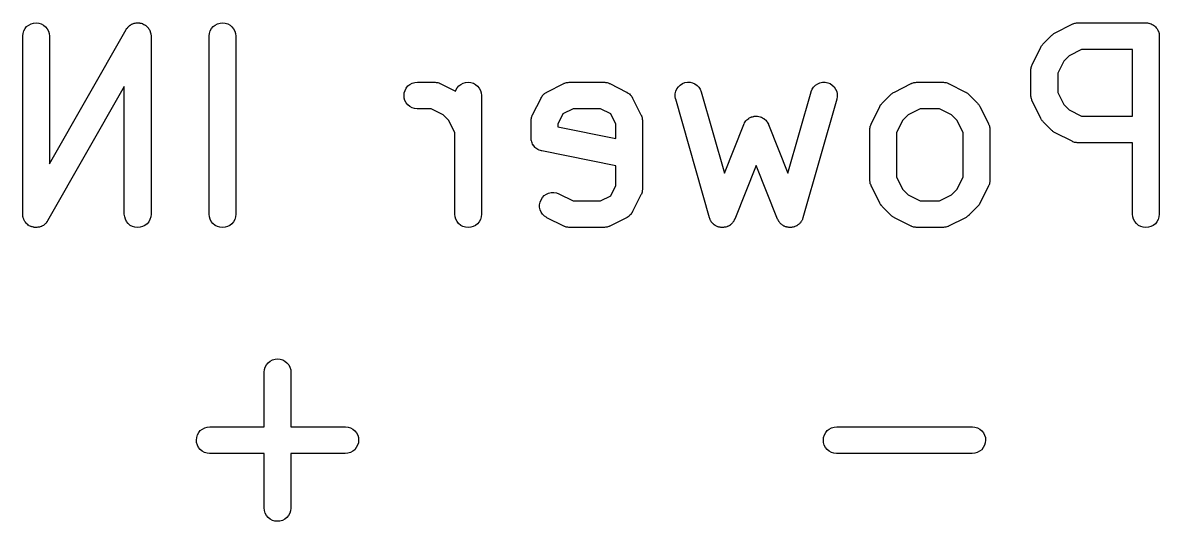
# Model space of a CAD drawing. Extents: x 128.5 to 185.2, y -118.7 to -64.4.
# Drawn here: x 158.6 to 164.99, y -112.86 to -110.06 of the extents above; entities that cross this region are included whole.
import ezdxf

# ---------------------------------------------------------------- set-up
doc = ezdxf.new("R2010")
doc.units = 0
doc.layers.add('BLACK', color=7, linetype='CONTINUOUS')

msp = doc.modelspace()

# ---------------------------------------------------------------- linework, layer by layer
at = {"layer": 'BLACK', "linetype": 'CONTINUOUS'}
for p, q in [((158.638, -110.071), (158.651, -110.064)), ((158.651, -110.064), (158.665, -110.06)), ((158.665, -110.06), (158.679, -110.058)), ((158.679, -110.058), (158.694, -110.06)), ((158.694, -110.06), (158.708, -110.064)), ((158.708, -110.064), (158.721, -110.071)), ((159.218, -110.066), (159.22, -110.065)), ((159.22, -110.065), (159.222, -110.064)), ((159.222, -110.064), (159.227, -110.062)), ((159.227, -110.062), (159.231, -110.061)), ((159.231, -110.061), (159.234, -110.06)), ((159.234, -110.06), (159.236, -110.06)), ((159.236, -110.06), (159.241, -110.059)), ((159.241, -110.059), (159.246, -110.059)), ((159.246, -110.059), (159.248, -110.059)), ((159.248, -110.059), (159.251, -110.058)), ((159.251, -110.058), (159.256, -110.059)), ((159.256, -110.059), (159.26, -110.059)), ((159.26, -110.059), (159.263, -110.06)), ((159.263, -110.06), (159.265, -110.06)), ((159.265, -110.06), (159.27, -110.061)), ((159.27, -110.061), (159.275, -110.062)), ((159.275, -110.062), (159.277, -110.063)), ((159.277, -110.063), (159.279, -110.064)), ((159.279, -110.064), (159.284, -110.067)), ((159.686, -110.071), (159.698, -110.064)), ((159.698, -110.064), (159.713, -110.06)), ((159.713, -110.06), (159.727, -110.058)), ((159.727, -110.058), (159.742, -110.06)), ((159.742, -110.06), (159.756, -110.064)), ((159.756, -110.064), (159.769, -110.071)), ((164.503, -110.066), (164.506, -110.065)), ((164.506, -110.065), (164.508, -110.064)), ((164.508, -110.064), (164.512, -110.063)), ((164.512, -110.063), (164.517, -110.061)), ((164.517, -110.061), (164.519, -110.06)), ((164.519, -110.06), (164.522, -110.06)), ((164.522, -110.06), (164.527, -110.059)), ((164.527, -110.059), (164.532, -110.059)), ((164.532, -110.059), (164.534, -110.059)), ((164.534, -110.059), (164.536, -110.058)), ((164.536, -110.058), (164.917, -110.058)), ((164.917, -110.058), (164.918, -110.058)), ((164.918, -110.058), (164.918, -110.058)), ((164.918, -110.058), (164.918, -110.058)), ((164.918, -110.058), (164.918, -110.058)), ((164.918, -110.058), (164.925, -110.059)), ((164.925, -110.059), (164.932, -110.06)), ((164.932, -110.06), (164.932, -110.06)), ((164.932, -110.06), (164.933, -110.06)), ((164.933, -110.06), (164.939, -110.062)), ((164.939, -110.062), (164.946, -110.064)), ((164.946, -110.064), (164.946, -110.064)), ((164.946, -110.064), (164.947, -110.064)), ((164.947, -110.064), (164.953, -110.068)), ((158.604, -110.132), (158.606, -110.118)), ((158.606, -110.118), (158.61, -110.104)), ((158.61, -110.104), (158.617, -110.091)), ((158.617, -110.091), (158.626, -110.08)), ((158.626, -110.08), (158.638, -110.071)), ((158.721, -110.071), (158.732, -110.081)), ((158.732, -110.081), (158.741, -110.092)), ((158.741, -110.092), (158.748, -110.105)), ((158.748, -110.105), (158.753, -110.119)), ((158.753, -110.119), (158.754, -110.133)), ((158.754, -110.851), (159.185, -110.096)), ((159.185, -110.096), (159.186, -110.095)), ((159.186, -110.095), (159.187, -110.093)), ((159.187, -110.093), (159.188, -110.091)), ((159.188, -110.091), (159.192, -110.087)), ((159.192, -110.087), (159.194, -110.083)), ((159.194, -110.083), (159.196, -110.082)), ((159.196, -110.082), (159.198, -110.08)), ((159.198, -110.08), (159.202, -110.077)), ((159.202, -110.077), (159.205, -110.074)), ((159.205, -110.074), (159.207, -110.072)), ((159.207, -110.072), (159.209, -110.071)), ((159.209, -110.071), (159.214, -110.068)), ((159.214, -110.068), (159.218, -110.066)), ((159.284, -110.067), (159.288, -110.069)), ((159.288, -110.069), (159.29, -110.07)), ((159.29, -110.07), (159.292, -110.071)), ((159.292, -110.071), (159.296, -110.074)), ((159.296, -110.074), (159.3, -110.077)), ((159.3, -110.077), (159.302, -110.079)), ((159.302, -110.079), (159.304, -110.081)), ((159.304, -110.081), (159.307, -110.084)), ((159.307, -110.084), (159.31, -110.088)), ((159.31, -110.088), (159.311, -110.09)), ((159.311, -110.09), (159.313, -110.092)), ((159.313, -110.092), (159.315, -110.096)), ((159.315, -110.096), (159.318, -110.1)), ((159.318, -110.1), (159.319, -110.103)), ((159.319, -110.103), (159.32, -110.105)), ((159.32, -110.105), (159.321, -110.109)), ((159.321, -110.109), (159.323, -110.114)), ((159.323, -110.114), (159.323, -110.116)), ((159.323, -110.116), (159.324, -110.119)), ((159.324, -110.119), (159.324, -110.124)), ((159.324, -110.124), (159.325, -110.128)), ((159.325, -110.128), (159.325, -110.131)), ((159.652, -110.132), (159.653, -110.118)), ((159.653, -110.118), (159.658, -110.104)), ((159.658, -110.104), (159.665, -110.091)), ((159.665, -110.091), (159.674, -110.08)), ((159.674, -110.08), (159.686, -110.071)), ((159.769, -110.071), (159.78, -110.081)), ((159.78, -110.081), (159.789, -110.092)), ((159.789, -110.092), (159.796, -110.105)), ((159.796, -110.105), (159.8, -110.119)), ((159.8, -110.119), (159.802, -110.133)), ((164.34, -110.176), (164.388, -110.128)), ((164.388, -110.128), (164.389, -110.127)), ((164.389, -110.127), (164.392, -110.125)), ((164.392, -110.125), (164.395, -110.122)), ((164.395, -110.122), (164.398, -110.12)), ((164.398, -110.12), (164.4, -110.118)), ((164.4, -110.118), (164.404, -110.116)), ((164.404, -110.116), (164.407, -110.114)), ((164.407, -110.114), (164.503, -110.066)), ((164.503, -110.066), (164.503, -110.066)), ((164.953, -110.068), (164.959, -110.071)), ((164.959, -110.071), (164.959, -110.071)), ((164.959, -110.071), (164.959, -110.071)), ((164.959, -110.071), (164.965, -110.076)), ((164.965, -110.076), (164.97, -110.081)), ((164.97, -110.081), (164.97, -110.081)), ((164.97, -110.081), (164.971, -110.081)), ((164.971, -110.081), (164.975, -110.086)), ((164.975, -110.086), (164.98, -110.092)), ((164.98, -110.092), (164.98, -110.092)), ((164.98, -110.092), (164.98, -110.092)), ((164.98, -110.092), (164.983, -110.099)), ((164.983, -110.099), (164.986, -110.105)), ((164.986, -110.105), (164.986, -110.105)), ((164.986, -110.105), (164.987, -110.105)), ((164.987, -110.105), (164.989, -110.112)), ((164.989, -110.112), (164.991, -110.119)), ((164.991, -110.119), (164.991, -110.119)), ((164.991, -110.119), (164.991, -110.119)), ((164.991, -110.119), (164.991, -110.126)), ((164.991, -110.126), (164.992, -110.133)), ((158.604, -110.133), (158.604, -110.132)), ((158.604, -111.133), (158.604, -110.133)), ((158.754, -110.133), (158.754, -110.851)), ((159.325, -110.131), (159.325, -110.133)), ((159.325, -110.133), (159.325, -111.133)), ((159.652, -110.133), (159.652, -110.132)), ((159.652, -111.133), (159.652, -110.133)), ((159.802, -110.133), (159.802, -111.133)), ((164.327, -110.194), (164.329, -110.191)), ((164.329, -110.191), (164.331, -110.187)), ((164.331, -110.187), (164.333, -110.184)), ((164.333, -110.184), (164.335, -110.182)), ((164.335, -110.182), (164.338, -110.179)), ((164.338, -110.179), (164.34, -110.176)), ((164.992, -110.133), (164.992, -111.133)), ((164.279, -110.29), (164.326, -110.195)), ((164.326, -110.195), (164.327, -110.194)), ((164.485, -110.243), (164.455, -110.273)), ((164.554, -110.208), (164.485, -110.243)), ((164.842, -110.208), (164.554, -110.208)), ((164.842, -110.582), (164.842, -110.208)), ((164.271, -110.318), (164.272, -110.313)), ((164.271, -110.321), (164.271, -110.318)), ((164.272, -110.308), (164.273, -110.306)), ((164.272, -110.313), (164.272, -110.308)), ((164.273, -110.304), (164.275, -110.299)), ((164.273, -110.306), (164.273, -110.304)), ((164.275, -110.299), (164.277, -110.294)), ((164.277, -110.294), (164.278, -110.292)), ((164.278, -110.292), (164.279, -110.29)), ((164.455, -110.273), (164.421, -110.342)), ((164.271, -110.323), (164.271, -110.321)), ((164.271, -110.324), (164.271, -110.323)), ((164.271, -110.467), (164.271, -110.324)), ((164.421, -110.342), (164.421, -110.449)), ((159.175, -110.416), (158.744, -111.171)), ((159.175, -111.133), (159.175, -110.416)), ((160.748, -110.452), (160.753, -110.438)), ((160.753, -110.438), (160.76, -110.425)), ((160.76, -110.425), (160.769, -110.413)), ((160.769, -110.413), (160.78, -110.404)), ((160.78, -110.404), (160.793, -110.397)), ((160.793, -110.397), (160.807, -110.393)), ((160.807, -110.393), (160.822, -110.392)), ((160.822, -110.392), (160.917, -110.392)), ((160.917, -110.392), (160.918, -110.392)), ((160.918, -110.392), (160.92, -110.392)), ((160.92, -110.392), (160.922, -110.392)), ((160.922, -110.392), (160.928, -110.393)), ((160.928, -110.393), (160.933, -110.393)), ((160.933, -110.393), (160.935, -110.394)), ((160.935, -110.394), (160.937, -110.394)), ((160.937, -110.394), (160.942, -110.396)), ((160.942, -110.396), (160.947, -110.398)), ((160.947, -110.398), (160.949, -110.399)), ((160.949, -110.399), (160.951, -110.4)), ((160.951, -110.4), (161.037, -110.443)), ((161.037, -110.443), (161.039, -110.437)), ((161.039, -110.437), (161.046, -110.424)), ((161.046, -110.424), (161.055, -110.413)), ((161.055, -110.413), (161.066, -110.404)), ((161.066, -110.404), (161.079, -110.397)), ((161.079, -110.397), (161.093, -110.393)), ((161.093, -110.393), (161.108, -110.392)), ((161.108, -110.392), (161.123, -110.393)), ((161.123, -110.393), (161.137, -110.398)), ((161.137, -110.398), (161.149, -110.405)), ((161.149, -110.405), (161.161, -110.414)), ((161.161, -110.414), (161.17, -110.425)), ((161.17, -110.425), (161.177, -110.438)), ((161.177, -110.438), (161.181, -110.452)), ((161.547, -110.449), (161.549, -110.448)), ((161.549, -110.448), (161.55, -110.447)), ((161.55, -110.447), (161.645, -110.4)), ((161.645, -110.4), (161.646, -110.399)), ((161.646, -110.399), (161.648, -110.398)), ((161.648, -110.398), (161.65, -110.397)), ((161.65, -110.397), (161.655, -110.396)), ((161.655, -110.396), (161.66, -110.394)), ((161.66, -110.394), (161.662, -110.394)), ((161.662, -110.394), (161.664, -110.393)), ((161.664, -110.393), (161.669, -110.393)), ((161.669, -110.393), (161.675, -110.392)), ((161.675, -110.392), (161.677, -110.392)), ((161.677, -110.392), (161.679, -110.392)), ((161.679, -110.392), (161.869, -110.392)), ((161.869, -110.392), (161.87, -110.392)), ((161.87, -110.392), (161.873, -110.392)), ((161.873, -110.392), (161.875, -110.392)), ((161.875, -110.392), (161.88, -110.393)), ((161.88, -110.393), (161.885, -110.393)), ((161.885, -110.393), (161.887, -110.394)), ((161.887, -110.394), (161.889, -110.394)), ((161.889, -110.394), (161.894, -110.396)), ((161.894, -110.396), (161.899, -110.398)), ((161.899, -110.398), (161.901, -110.399)), ((161.901, -110.399), (161.903, -110.4)), ((161.903, -110.4), (161.998, -110.447)), ((161.998, -110.447), (161.999, -110.448)), ((161.999, -110.448), (162.001, -110.449)), ((162.271, -110.457), (162.274, -110.443)), ((162.274, -110.443), (162.28, -110.43)), ((162.28, -110.43), (162.289, -110.418)), ((162.289, -110.418), (162.3, -110.408)), ((162.3, -110.408), (162.312, -110.4)), ((162.312, -110.4), (162.326, -110.394)), ((162.326, -110.394), (162.34, -110.392)), ((162.34, -110.392), (162.355, -110.392)), ((162.355, -110.392), (162.369, -110.395)), ((162.369, -110.395), (162.382, -110.401)), ((162.382, -110.401), (162.394, -110.41)), ((162.394, -110.41), (162.404, -110.42)), ((162.404, -110.42), (162.412, -110.432)), ((162.412, -110.432), (162.418, -110.446)), ((162.418, -110.446), (162.548, -110.902)), ((162.905, -110.902), (163.035, -110.446)), ((163.035, -110.446), (163.036, -110.445)), ((163.036, -110.445), (163.041, -110.432)), ((163.041, -110.432), (163.049, -110.419)), ((163.049, -110.419), (163.06, -110.409)), ((163.06, -110.409), (163.072, -110.401)), ((163.072, -110.401), (163.085, -110.395)), ((163.085, -110.395), (163.1, -110.392)), ((163.1, -110.392), (163.114, -110.392)), ((163.114, -110.392), (163.129, -110.395)), ((163.129, -110.395), (163.142, -110.4)), ((163.142, -110.4), (163.154, -110.408)), ((163.154, -110.408), (163.165, -110.418)), ((163.165, -110.418), (163.173, -110.431)), ((163.173, -110.431), (163.179, -110.444)), ((163.179, -110.444), (163.182, -110.458)), ((163.499, -110.449), (163.503, -110.447)), ((163.503, -110.447), (163.598, -110.4)), ((163.598, -110.4), (163.599, -110.399)), ((163.599, -110.399), (163.601, -110.398)), ((163.601, -110.398), (163.603, -110.397)), ((163.603, -110.397), (163.608, -110.396)), ((163.608, -110.396), (163.612, -110.394)), ((163.612, -110.394), (163.615, -110.394)), ((163.615, -110.394), (163.617, -110.393)), ((163.617, -110.393), (163.622, -110.393)), ((163.622, -110.393), (163.627, -110.392)), ((163.627, -110.392), (163.629, -110.392)), ((163.629, -110.392), (163.631, -110.392)), ((163.631, -110.392), (163.774, -110.392)), ((163.774, -110.392), (163.775, -110.392)), ((163.775, -110.392), (163.777, -110.392)), ((163.777, -110.392), (163.78, -110.392)), ((163.78, -110.392), (163.785, -110.393)), ((163.785, -110.393), (163.79, -110.393)), ((163.79, -110.393), (163.792, -110.394)), ((163.792, -110.394), (163.794, -110.394)), ((163.794, -110.394), (163.799, -110.396)), ((163.799, -110.396), (163.804, -110.398)), ((163.804, -110.398), (163.806, -110.399)), ((163.806, -110.399), (163.808, -110.4)), ((163.808, -110.4), (163.903, -110.447)), ((163.903, -110.447), (163.904, -110.448)), ((163.904, -110.448), (163.907, -110.45)), ((160.747, -110.466), (160.748, -110.452)), ((160.748, -110.481), (160.747, -110.466)), ((160.752, -110.495), (160.748, -110.481)), ((160.759, -110.508), (160.752, -110.495)), ((160.768, -110.519), (160.759, -110.508)), ((161.181, -110.452), (161.183, -110.467)), ((161.183, -110.467), (161.183, -111.133)), ((161.469, -110.576), (161.517, -110.481)), ((161.517, -110.48), (161.518, -110.478)), ((161.517, -110.481), (161.517, -110.48)), ((161.518, -110.478), (161.519, -110.477)), ((161.519, -110.477), (161.522, -110.472)), ((161.522, -110.472), (161.525, -110.468)), ((161.525, -110.468), (161.526, -110.466)), ((161.526, -110.466), (161.527, -110.465)), ((161.527, -110.465), (161.531, -110.461)), ((161.531, -110.461), (161.535, -110.457)), ((161.535, -110.457), (161.537, -110.456)), ((161.537, -110.456), (161.538, -110.455)), ((161.538, -110.455), (161.543, -110.452)), ((161.543, -110.452), (161.547, -110.449)), ((162.001, -110.449), (162.002, -110.449)), ((162.002, -110.449), (162.007, -110.453)), ((162.007, -110.453), (162.011, -110.456)), ((162.011, -110.456), (162.013, -110.457)), ((162.013, -110.457), (162.014, -110.458)), ((162.014, -110.458), (162.018, -110.462)), ((162.018, -110.462), (162.022, -110.466)), ((162.022, -110.466), (162.023, -110.467)), ((162.023, -110.467), (162.024, -110.468)), ((162.024, -110.468), (162.027, -110.473)), ((162.027, -110.473), (162.03, -110.478)), ((162.03, -110.478), (162.031, -110.479)), ((162.031, -110.479), (162.032, -110.481)), ((162.032, -110.481), (162.079, -110.576)), ((162.271, -110.472), (162.271, -110.457)), ((162.273, -110.486), (162.271, -110.472)), ((162.274, -110.487), (162.273, -110.486)), ((162.464, -111.154), (162.274, -110.487)), ((163.18, -110.487), (162.989, -111.154)), ((163.182, -110.473), (163.18, -110.487)), ((163.182, -110.458), (163.182, -110.473)), ((163.43, -110.515), (163.433, -110.512)), ((163.433, -110.512), (163.435, -110.509)), ((163.435, -110.509), (163.483, -110.461)), ((163.483, -110.461), (163.484, -110.461)), ((163.484, -110.461), (163.487, -110.458)), ((163.487, -110.458), (163.49, -110.455)), ((163.49, -110.455), (163.493, -110.453)), ((163.493, -110.453), (163.495, -110.451)), ((163.495, -110.451), (163.499, -110.449)), ((163.907, -110.45), (163.911, -110.452)), ((163.911, -110.452), (163.914, -110.454)), ((163.914, -110.454), (163.916, -110.456)), ((163.916, -110.456), (163.919, -110.459)), ((163.919, -110.459), (163.922, -110.461)), ((163.922, -110.461), (163.97, -110.509)), ((163.97, -110.509), (163.971, -110.51)), ((163.971, -110.51), (163.973, -110.513)), ((164.271, -110.469), (164.271, -110.467)), ((164.271, -110.471), (164.271, -110.469)), ((164.272, -110.476), (164.271, -110.471)), ((164.272, -110.481), (164.272, -110.476)), ((164.273, -110.483), (164.272, -110.481)), ((164.273, -110.486), (164.273, -110.483)), ((164.275, -110.49), (164.273, -110.486)), ((164.276, -110.495), (164.275, -110.49)), ((164.277, -110.497), (164.276, -110.495)), ((164.278, -110.499), (164.277, -110.497)), ((164.279, -110.5), (164.278, -110.499)), ((164.326, -110.595), (164.279, -110.5)), ((164.421, -110.449), (164.455, -110.518)), ((160.779, -110.529), (160.768, -110.519)), ((160.792, -110.536), (160.779, -110.529)), ((160.806, -110.54), (160.792, -110.536)), ((160.821, -110.542), (160.806, -110.54)), ((160.822, -110.542), (160.821, -110.542)), ((160.899, -110.542), (160.822, -110.542)), ((160.968, -110.576), (160.899, -110.542)), ((160.998, -110.606), (160.968, -110.576)), ((161.468, -110.578), (161.469, -110.576)), ((161.64, -110.57), (161.611, -110.627)), ((161.697, -110.542), (161.64, -110.57)), ((161.852, -110.542), (161.697, -110.542)), ((161.909, -110.57), (161.852, -110.542)), ((161.937, -110.627), (161.909, -110.57)), ((162.079, -110.576), (162.08, -110.577)), ((163.374, -110.624), (163.421, -110.528)), ((163.421, -110.528), (163.422, -110.527)), ((163.422, -110.527), (163.424, -110.524)), ((163.424, -110.524), (163.426, -110.52)), ((163.426, -110.52), (163.428, -110.518)), ((163.428, -110.518), (163.43, -110.515)), ((163.581, -110.576), (163.55, -110.606)), ((163.649, -110.542), (163.581, -110.576)), ((163.756, -110.542), (163.649, -110.542)), ((163.825, -110.576), (163.756, -110.542)), ((163.855, -110.606), (163.825, -110.576)), ((163.973, -110.513), (163.976, -110.516)), ((163.976, -110.516), (163.978, -110.519)), ((163.978, -110.519), (163.98, -110.521)), ((163.98, -110.521), (163.982, -110.525)), ((163.982, -110.525), (163.984, -110.528)), ((163.984, -110.528), (164.032, -110.624)), ((164.455, -110.518), (164.485, -110.548)), ((164.485, -110.548), (164.554, -110.582)), ((161.033, -110.675), (160.998, -110.606)), ((161.461, -110.604), (161.462, -110.599)), ((161.461, -110.606), (161.461, -110.604)), ((161.461, -110.609), (161.461, -110.606)), ((161.461, -110.61), (161.461, -110.609)), ((161.461, -110.705), (161.461, -110.61)), ((161.462, -110.599), (161.463, -110.594)), ((161.463, -110.592), (161.464, -110.59)), ((161.463, -110.594), (161.463, -110.592)), ((161.464, -110.59), (161.466, -110.585)), ((161.466, -110.585), (161.467, -110.58)), ((161.467, -110.58), (161.468, -110.578)), ((161.611, -110.627), (161.611, -110.643)), ((161.937, -110.709), (161.937, -110.627)), ((162.08, -110.577), (162.081, -110.579)), ((162.081, -110.579), (162.082, -110.581)), ((162.082, -110.581), (162.083, -110.586)), ((162.083, -110.586), (162.085, -110.591)), ((162.085, -110.591), (162.085, -110.593)), ((162.085, -110.593), (162.086, -110.595)), ((162.086, -110.595), (162.086, -110.6)), ((162.086, -110.6), (162.087, -110.605)), ((162.087, -110.605), (162.087, -110.607)), ((162.087, -110.607), (162.087, -110.61)), ((162.087, -110.61), (162.087, -110.991)), ((162.548, -110.902), (162.657, -110.629)), ((162.657, -110.629), (162.657, -110.628)), ((162.657, -110.628), (162.658, -110.628)), ((162.658, -110.627), (162.661, -110.621)), ((162.658, -110.628), (162.658, -110.627)), ((162.661, -110.621), (162.664, -110.615)), ((162.664, -110.615), (162.665, -110.615)), ((162.665, -110.614), (162.669, -110.609)), ((162.665, -110.615), (162.665, -110.614)), ((162.669, -110.609), (162.674, -110.604)), ((162.674, -110.604), (162.675, -110.603)), ((162.674, -110.604), (162.674, -110.604)), ((162.675, -110.603), (162.68, -110.599)), ((162.68, -110.599), (162.685, -110.595)), ((162.685, -110.595), (162.686, -110.594)), ((162.686, -110.594), (162.692, -110.591)), ((162.686, -110.594), (162.686, -110.594)), ((162.692, -110.591), (162.698, -110.588)), ((162.698, -110.588), (162.699, -110.587)), ((162.698, -110.588), (162.698, -110.588)), ((162.699, -110.587), (162.706, -110.586)), ((162.706, -110.586), (162.712, -110.584)), ((162.712, -110.584), (162.713, -110.584)), ((162.713, -110.584), (162.713, -110.583)), ((162.713, -110.583), (162.72, -110.583)), ((162.72, -110.583), (162.726, -110.582)), ((162.726, -110.582), (162.727, -110.582)), ((162.727, -110.582), (162.728, -110.582)), ((162.728, -110.582), (162.734, -110.583)), ((162.734, -110.583), (162.741, -110.584)), ((162.741, -110.584), (162.742, -110.584)), ((162.742, -110.584), (162.742, -110.584)), ((162.742, -110.584), (162.749, -110.586)), ((162.749, -110.586), (162.755, -110.588)), ((162.755, -110.588), (162.756, -110.588)), ((162.756, -110.588), (162.756, -110.588)), ((162.756, -110.588), (162.762, -110.592)), ((162.762, -110.592), (162.768, -110.595)), ((162.768, -110.595), (162.768, -110.595)), ((162.768, -110.595), (162.769, -110.595)), ((162.769, -110.595), (162.774, -110.6)), ((162.774, -110.6), (162.779, -110.604)), ((162.779, -110.604), (162.78, -110.604)), ((162.78, -110.604), (162.78, -110.605)), ((162.78, -110.605), (162.784, -110.61)), ((162.784, -110.61), (162.789, -110.615)), ((162.789, -110.615), (162.789, -110.616)), ((162.789, -110.616), (162.789, -110.616)), ((162.789, -110.616), (162.792, -110.622)), ((162.792, -110.622), (162.796, -110.628)), ((162.796, -110.628), (162.796, -110.629)), ((162.796, -110.629), (162.796, -110.629)), ((162.796, -110.629), (162.905, -110.902)), ((163.367, -110.642), (163.368, -110.639)), ((163.368, -110.639), (163.369, -110.637)), ((163.369, -110.637), (163.37, -110.633)), ((163.37, -110.633), (163.372, -110.628)), ((163.372, -110.628), (163.373, -110.626)), ((163.373, -110.626), (163.374, -110.624)), ((163.55, -110.606), (163.516, -110.675)), ((163.89, -110.675), (163.855, -110.606)), ((164.032, -110.624), (164.032, -110.625)), ((164.032, -110.625), (164.033, -110.627)), ((164.033, -110.627), (164.034, -110.629)), ((164.034, -110.629), (164.035, -110.634)), ((164.035, -110.634), (164.037, -110.638)), ((164.037, -110.638), (164.038, -110.641)), ((164.328, -110.599), (164.326, -110.595)), ((164.33, -110.603), (164.328, -110.599)), ((164.332, -110.605), (164.33, -110.603)), ((164.334, -110.608), (164.332, -110.605)), ((164.337, -110.611), (164.334, -110.608)), ((164.339, -110.614), (164.337, -110.611)), ((164.34, -110.615), (164.339, -110.614)), ((164.388, -110.663), (164.34, -110.615)), ((164.554, -110.582), (164.842, -110.582)), ((161.033, -111.133), (161.033, -110.675)), ((161.611, -110.643), (161.937, -110.709)), ((163.366, -110.652), (163.367, -110.647)), ((163.366, -110.654), (163.366, -110.652)), ((163.366, -110.656), (163.366, -110.654)), ((163.366, -110.657), (163.366, -110.656)), ((163.366, -110.943), (163.366, -110.657)), ((163.367, -110.647), (163.367, -110.642)), ((163.516, -110.675), (163.516, -110.925)), ((163.89, -110.925), (163.89, -110.675)), ((164.038, -110.641), (164.038, -110.643)), ((164.038, -110.643), (164.039, -110.648)), ((164.039, -110.648), (164.04, -110.653)), ((164.04, -110.653), (164.039, -110.655)), ((164.039, -110.655), (164.04, -110.657)), ((164.04, -110.657), (164.04, -110.943)), ((164.391, -110.665), (164.388, -110.663)), ((164.394, -110.668), (164.391, -110.665)), ((164.397, -110.67), (164.394, -110.668)), ((164.399, -110.672), (164.397, -110.67)), ((164.403, -110.674), (164.399, -110.672)), ((164.406, -110.676), (164.403, -110.674)), ((164.407, -110.677), (164.406, -110.676)), ((164.503, -110.724), (164.407, -110.677)), ((161.462, -110.712), (161.461, -110.705)), ((161.462, -110.719), (161.462, -110.712)), ((161.463, -110.719), (161.462, -110.719)), ((161.462, -110.719), (161.462, -110.719)), ((161.465, -110.726), (161.463, -110.719)), ((161.467, -110.733), (161.465, -110.726)), ((161.47, -110.74), (161.467, -110.733)), ((161.467, -110.733), (161.467, -110.733)), ((161.467, -110.733), (161.467, -110.733)), ((161.473, -110.746), (161.47, -110.74)), ((161.474, -110.746), (161.473, -110.746)), ((161.473, -110.746), (161.473, -110.746)), ((161.478, -110.752), (161.474, -110.746)), ((161.482, -110.757), (161.478, -110.752)), ((161.483, -110.757), (161.482, -110.757)), ((161.483, -110.758), (161.483, -110.757)), ((161.488, -110.762), (161.483, -110.758)), ((161.494, -110.767), (161.488, -110.762)), ((161.5, -110.77), (161.494, -110.767)), ((161.494, -110.767), (161.494, -110.767)), ((161.494, -110.767), (161.494, -110.767)), ((164.505, -110.725), (164.503, -110.724)), ((164.507, -110.726), (164.505, -110.725)), ((164.511, -110.728), (164.507, -110.726)), ((164.516, -110.73), (164.511, -110.728)), ((164.518, -110.73), (164.516, -110.73)), ((164.521, -110.731), (164.518, -110.73)), ((164.526, -110.731), (164.521, -110.731)), ((164.531, -110.732), (164.526, -110.731)), ((164.533, -110.732), (164.531, -110.732)), ((164.535, -110.732), (164.533, -110.732)), ((164.536, -110.732), (164.535, -110.732)), ((164.842, -110.732), (164.536, -110.732)), ((164.842, -111.133), (164.842, -110.732)), ((161.506, -110.774), (161.5, -110.77)), ((161.507, -110.774), (161.506, -110.774)), ((161.514, -110.776), (161.507, -110.774)), ((161.507, -110.774), (161.507, -110.774)), ((161.52, -110.778), (161.514, -110.776)), ((161.521, -110.778), (161.52, -110.778)), ((161.937, -110.862), (161.521, -110.778)), ((161.521, -110.778), (161.521, -110.778)), ((161.521, -110.778), (161.521, -110.778)), ((161.521, -110.778), (161.521, -110.778)), ((161.937, -110.973), (161.937, -110.862)), ((162.727, -110.859), (162.606, -111.161)), ((162.847, -111.161), (162.727, -110.859)), ((163.366, -110.945), (163.366, -110.943)), ((163.366, -110.947), (163.366, -110.945)), ((163.367, -110.952), (163.366, -110.947)), ((163.367, -110.957), (163.367, -110.952)), ((163.368, -110.96), (163.367, -110.957)), ((163.516, -110.925), (163.55, -110.994)), ((163.855, -110.994), (163.89, -110.925)), ((164.038, -110.958), (164.037, -110.961)), ((164.039, -110.953), (164.038, -110.958)), ((164.04, -110.944), (164.039, -110.946)), ((164.039, -110.946), (164.039, -110.948)), ((164.039, -110.948), (164.039, -110.953)), ((164.04, -110.943), (164.04, -110.944)), ((161.535, -111.029), (161.547, -111.02)), ((161.547, -111.02), (161.56, -111.015)), ((161.56, -111.015), (161.575, -111.011)), ((161.575, -111.011), (161.589, -111.011)), ((161.589, -111.011), (161.604, -111.013)), ((161.604, -111.013), (161.617, -111.019)), ((161.617, -111.019), (161.697, -111.058)), ((161.909, -111.03), (161.937, -110.973)), ((162.08, -111.022), (162.079, -111.024)), ((162.081, -111.02), (162.08, -111.022)), ((162.083, -111.015), (162.081, -111.02)), ((162.085, -111.01), (162.083, -111.015)), ((162.086, -111.006), (162.085, -111.008)), ((162.085, -111.008), (162.085, -111.01)), ((162.087, -110.996), (162.086, -111.001)), ((162.086, -111.001), (162.086, -111.006)), ((162.087, -110.991), (162.087, -110.992)), ((162.087, -110.992), (162.087, -110.994)), ((162.087, -110.994), (162.087, -110.996)), ((163.368, -110.962), (163.368, -110.96)), ((163.37, -110.967), (163.368, -110.962)), ((163.372, -110.971), (163.37, -110.967)), ((163.373, -110.973), (163.372, -110.971)), ((163.373, -110.976), (163.373, -110.973)), ((163.374, -110.976), (163.373, -110.976)), ((163.421, -111.072), (163.374, -110.976)), ((163.55, -110.994), (163.581, -111.024)), ((163.825, -111.024), (163.855, -110.994)), ((164.032, -110.976), (163.984, -111.072)), ((164.033, -110.974), (164.032, -110.976)), ((164.034, -110.972), (164.033, -110.974)), ((164.035, -110.968), (164.034, -110.972)), ((164.037, -110.963), (164.035, -110.968)), ((164.037, -110.961), (164.037, -110.963)), ((161.509, -111.08), (161.512, -111.065)), ((161.509, -111.094), (161.509, -111.08)), ((161.512, -111.065), (161.517, -111.052)), ((161.517, -111.052), (161.525, -111.039)), ((161.525, -111.039), (161.535, -111.029)), ((161.697, -111.058), (161.852, -111.058)), ((161.852, -111.058), (161.909, -111.03)), ((162.079, -111.024), (162.032, -111.119)), ((163.424, -111.075), (163.421, -111.072)), ((163.426, -111.079), (163.424, -111.075)), ((163.428, -111.081), (163.426, -111.079)), ((163.429, -111.084), (163.428, -111.081)), ((163.432, -111.087), (163.429, -111.084)), ((163.435, -111.09), (163.432, -111.087)), ((163.581, -111.024), (163.649, -111.058)), ((163.649, -111.058), (163.756, -111.058)), ((163.756, -111.058), (163.825, -111.024)), ((163.976, -111.085), (163.973, -111.088)), ((163.977, -111.082), (163.976, -111.085)), ((163.979, -111.08), (163.977, -111.082)), ((163.981, -111.076), (163.979, -111.08)), ((163.984, -111.073), (163.981, -111.076)), ((163.984, -111.072), (163.984, -111.073)), ((158.604, -111.136), (158.604, -111.133)), ((158.604, -111.138), (158.604, -111.136)), ((158.605, -111.143), (158.604, -111.138)), ((158.605, -111.148), (158.605, -111.143)), ((158.606, -111.15), (158.605, -111.148)), ((158.607, -111.153), (158.606, -111.15)), ((159.177, -111.148), (159.175, -111.133)), ((159.181, -111.162), (159.177, -111.148)), ((159.324, -111.149), (159.319, -111.163)), ((159.325, -111.134), (159.324, -111.149)), ((159.325, -111.133), (159.325, -111.134)), ((159.653, -111.148), (159.652, -111.133)), ((159.657, -111.162), (159.653, -111.148)), ((159.8, -111.149), (159.796, -111.163)), ((159.802, -111.134), (159.8, -111.149)), ((159.802, -111.133), (159.802, -111.134)), ((161.034, -111.148), (161.033, -111.133)), ((161.038, -111.162), (161.034, -111.148)), ((161.181, -111.149), (161.176, -111.163)), ((161.183, -111.134), (161.181, -111.149)), ((161.183, -111.133), (161.183, -111.134)), ((161.512, -111.109), (161.509, -111.094)), ((161.518, -111.122), (161.512, -111.109)), ((161.526, -111.134), (161.518, -111.122)), ((161.537, -111.144), (161.526, -111.134)), ((161.549, -111.152), (161.537, -111.144)), ((162.001, -111.151), (162, -111.152)), ((162.006, -111.148), (162.001, -111.151)), ((162.011, -111.145), (162.006, -111.148)), ((162.012, -111.144), (162.011, -111.145)), ((162.013, -111.143), (162.012, -111.144)), ((162.017, -111.139), (162.013, -111.143)), ((162.021, -111.135), (162.017, -111.139)), ((162.022, -111.134), (162.021, -111.135)), ((162.023, -111.133), (162.022, -111.134)), ((162.026, -111.128), (162.023, -111.133)), ((162.03, -111.123), (162.026, -111.128)), ((162.031, -111.12), (162.03, -111.122)), ((162.03, -111.122), (162.03, -111.123)), ((162.032, -111.119), (162.031, -111.12)), ((163.435, -111.091), (163.435, -111.09)), ((163.483, -111.139), (163.435, -111.091)), ((163.486, -111.141), (163.483, -111.139)), ((163.489, -111.144), (163.486, -111.141)), ((163.492, -111.146), (163.489, -111.144)), ((163.494, -111.148), (163.492, -111.146)), ((163.498, -111.15), (163.494, -111.148)), ((163.502, -111.152), (163.498, -111.15)), ((163.907, -111.151), (163.903, -111.153)), ((163.91, -111.149), (163.907, -111.151)), ((163.913, -111.147), (163.91, -111.149)), ((163.915, -111.145), (163.913, -111.147)), ((163.918, -111.142), (163.915, -111.145)), ((163.922, -111.14), (163.918, -111.142)), ((163.97, -111.091), (163.922, -111.139)), ((163.922, -111.139), (163.922, -111.14)), ((163.973, -111.088), (163.97, -111.091)), ((164.843, -111.148), (164.842, -111.133)), ((164.848, -111.162), (164.843, -111.148)), ((164.99, -111.149), (164.986, -111.163)), ((164.992, -111.134), (164.99, -111.149)), ((164.992, -111.133), (164.992, -111.134)), ((158.608, -111.157), (158.607, -111.153)), ((158.61, -111.162), (158.608, -111.157)), ((158.611, -111.164), (158.61, -111.162)), ((158.612, -111.167), (158.611, -111.164)), ((158.614, -111.171), (158.612, -111.167)), ((158.616, -111.175), (158.614, -111.171)), ((158.618, -111.177), (158.616, -111.175)), ((158.619, -111.179), (158.618, -111.177)), ((158.623, -111.183), (158.619, -111.179)), ((158.626, -111.186), (158.623, -111.183)), ((158.628, -111.188), (158.626, -111.186)), ((158.629, -111.19), (158.628, -111.188)), ((158.633, -111.192), (158.629, -111.19)), ((158.637, -111.196), (158.633, -111.192)), ((158.639, -111.197), (158.637, -111.196)), ((158.641, -111.198), (158.639, -111.197)), ((158.646, -111.2), (158.641, -111.198)), ((158.65, -111.203), (158.646, -111.2)), ((158.652, -111.203), (158.65, -111.203)), ((158.655, -111.204), (158.652, -111.203)), ((158.659, -111.205), (158.655, -111.204)), ((158.664, -111.207), (158.659, -111.205)), ((158.666, -111.207), (158.664, -111.207)), ((158.669, -111.208), (158.666, -111.207)), ((158.674, -111.208), (158.669, -111.208)), ((158.678, -111.208), (158.674, -111.208)), ((158.681, -111.208), (158.678, -111.208)), ((158.683, -111.208), (158.681, -111.208)), ((158.688, -111.207), (158.683, -111.208)), ((158.693, -111.207), (158.688, -111.207)), ((158.695, -111.206), (158.693, -111.207)), ((158.698, -111.206), (158.695, -111.206)), ((158.702, -111.204), (158.698, -111.206)), ((158.707, -111.203), (158.702, -111.204)), ((158.709, -111.202), (158.707, -111.203)), ((158.712, -111.201), (158.709, -111.202)), ((158.716, -111.198), (158.712, -111.201)), ((158.72, -111.196), (158.716, -111.198)), ((158.722, -111.195), (158.72, -111.196)), ((158.724, -111.193), (158.722, -111.195)), ((158.728, -111.19), (158.724, -111.193)), ((158.731, -111.187), (158.728, -111.19)), ((158.733, -111.185), (158.731, -111.187)), ((158.735, -111.183), (158.733, -111.185)), ((158.738, -111.179), (158.735, -111.183)), ((158.741, -111.176), (158.738, -111.179)), ((158.742, -111.174), (158.741, -111.176)), ((158.744, -111.171), (158.742, -111.174)), ((158.744, -111.171), (158.744, -111.171)), ((159.188, -111.175), (159.181, -111.162)), ((159.197, -111.186), (159.188, -111.175)), ((159.208, -111.196), (159.197, -111.186)), ((159.221, -111.203), (159.208, -111.196)), ((159.235, -111.207), (159.221, -111.203)), ((159.25, -111.208), (159.235, -111.207)), ((159.264, -111.207), (159.25, -111.208)), ((159.278, -111.203), (159.264, -111.207)), ((159.291, -111.196), (159.278, -111.203)), ((159.303, -111.187), (159.291, -111.196)), ((159.312, -111.176), (159.303, -111.187)), ((159.319, -111.163), (159.312, -111.176)), ((159.664, -111.175), (159.657, -111.162)), ((159.673, -111.186), (159.664, -111.175)), ((159.685, -111.196), (159.673, -111.186)), ((159.698, -111.203), (159.685, -111.196)), ((159.711, -111.207), (159.698, -111.203)), ((159.726, -111.208), (159.711, -111.207)), ((159.741, -111.207), (159.726, -111.208)), ((159.755, -111.203), (159.741, -111.207)), ((159.768, -111.196), (159.755, -111.203)), ((159.779, -111.187), (159.768, -111.196)), ((159.788, -111.176), (159.779, -111.187)), ((159.796, -111.163), (159.788, -111.176)), ((161.045, -111.175), (161.038, -111.162)), ((161.054, -111.186), (161.045, -111.175)), ((161.066, -111.196), (161.054, -111.186)), ((161.078, -111.203), (161.066, -111.196)), ((161.092, -111.207), (161.078, -111.203)), ((161.107, -111.208), (161.092, -111.207)), ((161.122, -111.207), (161.107, -111.208)), ((161.136, -111.203), (161.122, -111.207)), ((161.149, -111.196), (161.136, -111.203)), ((161.16, -111.187), (161.149, -111.196)), ((161.169, -111.176), (161.16, -111.187)), ((161.176, -111.163), (161.169, -111.176)), ((161.55, -111.153), (161.549, -111.152)), ((161.645, -111.2), (161.55, -111.153)), ((161.647, -111.201), (161.645, -111.2)), ((161.649, -111.202), (161.647, -111.201)), ((161.654, -111.204), (161.649, -111.202)), ((161.659, -111.206), (161.654, -111.204)), ((161.661, -111.206), (161.659, -111.206)), ((161.663, -111.207), (161.661, -111.206)), ((161.668, -111.207), (161.663, -111.207)), ((161.674, -111.208), (161.668, -111.207)), ((161.676, -111.208), (161.674, -111.208)), ((161.678, -111.208), (161.676, -111.208)), ((161.679, -111.208), (161.678, -111.208)), ((161.869, -111.208), (161.679, -111.208)), ((161.872, -111.208), (161.869, -111.208)), ((161.874, -111.208), (161.872, -111.208)), ((161.879, -111.207), (161.874, -111.208)), ((161.884, -111.207), (161.879, -111.207)), ((161.886, -111.206), (161.884, -111.207)), ((161.888, -111.206), (161.886, -111.206)), ((161.893, -111.204), (161.888, -111.206)), ((161.898, -111.203), (161.893, -111.204)), ((161.9, -111.202), (161.898, -111.203)), ((161.902, -111.201), (161.9, -111.202)), ((161.903, -111.2), (161.902, -111.201)), ((161.998, -111.153), (161.903, -111.2)), ((162, -111.152), (161.998, -111.153)), ((162.466, -111.158), (162.464, -111.154)), ((162.467, -111.163), (162.466, -111.158)), ((162.468, -111.165), (162.467, -111.163)), ((162.469, -111.168), (162.468, -111.165)), ((162.472, -111.171), (162.469, -111.168)), ((162.474, -111.176), (162.472, -111.171)), ((162.476, -111.178), (162.474, -111.176)), ((162.477, -111.18), (162.476, -111.178)), ((162.48, -111.183), (162.477, -111.18)), ((162.483, -111.187), (162.48, -111.183)), ((162.486, -111.188), (162.483, -111.187)), ((162.487, -111.19), (162.486, -111.188)), ((162.491, -111.193), (162.487, -111.19)), ((162.495, -111.196), (162.491, -111.193)), ((162.497, -111.197), (162.495, -111.196)), ((162.499, -111.199), (162.497, -111.197)), ((162.504, -111.201), (162.499, -111.199)), ((162.508, -111.203), (162.504, -111.201)), ((162.51, -111.204), (162.508, -111.203)), ((162.513, -111.205), (162.51, -111.204)), ((162.517, -111.206), (162.513, -111.205)), ((162.522, -111.207), (162.517, -111.206)), ((162.524, -111.207), (162.522, -111.207)), ((162.527, -111.208), (162.524, -111.207)), ((162.532, -111.208), (162.527, -111.208)), ((162.536, -111.208), (162.532, -111.208)), ((162.539, -111.208), (162.536, -111.208)), ((162.542, -111.208), (162.539, -111.208)), ((162.546, -111.207), (162.542, -111.208)), ((162.551, -111.207), (162.546, -111.207)), ((162.554, -111.206), (162.551, -111.207)), ((162.556, -111.206), (162.554, -111.206)), ((162.561, -111.204), (162.556, -111.206)), ((162.565, -111.203), (162.561, -111.204)), ((162.567, -111.201), (162.565, -111.203)), ((162.57, -111.2), (162.567, -111.201)), ((162.574, -111.198), (162.57, -111.2)), ((162.578, -111.196), (162.574, -111.198)), ((162.58, -111.194), (162.578, -111.196)), ((162.582, -111.193), (162.58, -111.194)), ((162.586, -111.189), (162.582, -111.193)), ((162.589, -111.186), (162.586, -111.189)), ((162.591, -111.184), (162.589, -111.186)), ((162.593, -111.182), (162.591, -111.184)), ((162.595, -111.179), (162.593, -111.182)), ((162.598, -111.175), (162.595, -111.179)), ((162.6, -111.173), (162.598, -111.175)), ((162.601, -111.17), (162.6, -111.173)), ((162.603, -111.166), (162.601, -111.17)), ((162.605, -111.162), (162.603, -111.166)), ((162.606, -111.161), (162.605, -111.162)), ((162.85, -111.165), (162.847, -111.161)), ((162.851, -111.17), (162.85, -111.165)), ((162.853, -111.172), (162.851, -111.17)), ((162.854, -111.174), (162.853, -111.172)), ((162.857, -111.178), (162.854, -111.174)), ((162.86, -111.182), (162.857, -111.178)), ((162.862, -111.184), (162.86, -111.182)), ((162.863, -111.186), (162.862, -111.184)), ((162.867, -111.189), (162.863, -111.186)), ((162.87, -111.192), (162.867, -111.189)), ((162.872, -111.193), (162.87, -111.192)), ((162.874, -111.195), (162.872, -111.193)), ((162.879, -111.197), (162.874, -111.195)), ((162.882, -111.2), (162.879, -111.197)), ((162.885, -111.201), (162.882, -111.2)), ((162.887, -111.202), (162.885, -111.201)), ((162.892, -111.204), (162.887, -111.202)), ((162.896, -111.205), (162.892, -111.204)), ((162.899, -111.206), (162.896, -111.205)), ((162.901, -111.207), (162.899, -111.206)), ((162.906, -111.207), (162.901, -111.207)), ((162.91, -111.208), (162.906, -111.207)), ((162.913, -111.208), (162.91, -111.208)), ((162.916, -111.208), (162.913, -111.208)), ((162.92, -111.208), (162.916, -111.208)), ((162.925, -111.208), (162.92, -111.208)), ((162.928, -111.207), (162.925, -111.208)), ((162.93, -111.207), (162.928, -111.207)), ((162.935, -111.206), (162.93, -111.207)), ((162.939, -111.205), (162.935, -111.206)), ((162.942, -111.204), (162.939, -111.205)), ((162.944, -111.203), (162.942, -111.204)), ((162.949, -111.201), (162.944, -111.203)), ((162.953, -111.199), (162.949, -111.201)), ((162.955, -111.198), (162.953, -111.199)), ((162.957, -111.197), (162.955, -111.198)), ((162.961, -111.194), (162.957, -111.197)), ((162.965, -111.191), (162.961, -111.194)), ((162.967, -111.189), (162.965, -111.191)), ((162.969, -111.188), (162.967, -111.189)), ((162.972, -111.184), (162.969, -111.188)), ((162.975, -111.181), (162.972, -111.184)), ((162.977, -111.178), (162.975, -111.181)), ((162.978, -111.176), (162.977, -111.178)), ((162.981, -111.172), (162.978, -111.176)), ((162.983, -111.169), (162.981, -111.172)), ((162.984, -111.166), (162.983, -111.169)), ((162.986, -111.164), (162.984, -111.166)), ((162.987, -111.159), (162.986, -111.164)), ((162.989, -111.155), (162.987, -111.159)), ((162.989, -111.154), (162.989, -111.155)), ((163.503, -111.153), (163.502, -111.152)), ((163.598, -111.2), (163.503, -111.153)), ((163.6, -111.201), (163.598, -111.2)), ((163.602, -111.202), (163.6, -111.201)), ((163.607, -111.204), (163.602, -111.202)), ((163.611, -111.206), (163.607, -111.204)), ((163.614, -111.206), (163.611, -111.206)), ((163.616, -111.207), (163.614, -111.206)), ((163.621, -111.207), (163.616, -111.207)), ((163.626, -111.208), (163.621, -111.207)), ((163.628, -111.208), (163.626, -111.208)), ((163.63, -111.208), (163.628, -111.208)), ((163.631, -111.208), (163.63, -111.208)), ((163.774, -111.208), (163.631, -111.208)), ((163.776, -111.208), (163.774, -111.208)), ((163.779, -111.208), (163.776, -111.208)), ((163.784, -111.207), (163.779, -111.208)), ((163.789, -111.207), (163.784, -111.207)), ((163.791, -111.206), (163.789, -111.207)), ((163.793, -111.206), (163.791, -111.206)), ((163.798, -111.204), (163.793, -111.206)), ((163.803, -111.203), (163.798, -111.204)), ((163.805, -111.202), (163.803, -111.203)), ((163.807, -111.201), (163.805, -111.202)), ((163.808, -111.2), (163.807, -111.201)), ((163.903, -111.153), (163.808, -111.2)), ((164.855, -111.175), (164.848, -111.162)), ((164.864, -111.186), (164.855, -111.175)), ((164.875, -111.196), (164.864, -111.186)), ((164.888, -111.203), (164.875, -111.196)), ((164.902, -111.207), (164.888, -111.203)), ((164.917, -111.208), (164.902, -111.207)), ((164.931, -111.207), (164.917, -111.208)), ((164.945, -111.203), (164.931, -111.207)), ((164.958, -111.196), (164.945, -111.203)), ((164.97, -111.187), (164.958, -111.196)), ((164.979, -111.176), (164.97, -111.187)), ((164.986, -111.163), (164.979, -111.176)), ((159.967, -111.992), (159.974, -111.979)), ((159.974, -111.979), (159.984, -111.968)), ((159.984, -111.968), (159.995, -111.959)), ((159.995, -111.959), (160.008, -111.952)), ((160.008, -111.952), (160.022, -111.948)), ((160.022, -111.948), (160.037, -111.946)), ((160.037, -111.946), (160.051, -111.948)), ((160.051, -111.948), (160.065, -111.952)), ((160.065, -111.952), (160.078, -111.959)), ((160.078, -111.959), (160.089, -111.969)), ((160.089, -111.969), (160.099, -111.98)), ((160.099, -111.98), (160.105, -111.993)), ((159.961, -112.02), (159.963, -112.006)), ((159.961, -112.021), (159.961, -112.02)), ((159.961, -112.327), (159.961, -112.021)), ((159.963, -112.006), (159.967, -111.992)), ((160.105, -111.993), (160.11, -112.007)), ((160.11, -112.007), (160.111, -112.021)), ((160.111, -112.021), (160.111, -112.327)), ((159.586, -112.373), (159.593, -112.36)), ((159.593, -112.36), (159.602, -112.349)), ((159.602, -112.349), (159.614, -112.34)), ((159.614, -112.34), (159.627, -112.333)), ((159.627, -112.333), (159.641, -112.329)), ((159.641, -112.329), (159.655, -112.327)), ((159.655, -112.327), (159.961, -112.327)), ((160.111, -112.327), (160.417, -112.327)), ((160.417, -112.327), (160.418, -112.327)), ((160.418, -112.327), (160.433, -112.329)), ((160.433, -112.329), (160.447, -112.333)), ((160.447, -112.333), (160.459, -112.341)), ((160.459, -112.341), (160.471, -112.35)), ((160.471, -112.35), (160.48, -112.361)), ((160.48, -112.361), (160.487, -112.374)), ((163.11, -112.373), (163.117, -112.36)), ((163.117, -112.36), (163.126, -112.349)), ((163.126, -112.349), (163.137, -112.34)), ((163.137, -112.34), (163.15, -112.333)), ((163.15, -112.333), (163.164, -112.329)), ((163.164, -112.329), (163.179, -112.327)), ((163.179, -112.327), (163.941, -112.327)), ((163.941, -112.327), (163.942, -112.327)), ((163.942, -112.327), (163.956, -112.329)), ((163.956, -112.329), (163.97, -112.333)), ((163.97, -112.333), (163.983, -112.341)), ((163.983, -112.341), (163.994, -112.35)), ((163.994, -112.35), (164.004, -112.361)), ((164.004, -112.361), (164.01, -112.374)), ((159.58, -112.402), (159.582, -112.387)), ((159.581, -112.416), (159.58, -112.402)), ((159.586, -112.431), (159.581, -112.416)), ((159.582, -112.387), (159.586, -112.373)), ((160.491, -112.418), (160.486, -112.431)), ((160.487, -112.374), (160.491, -112.388)), ((160.491, -112.388), (160.492, -112.403)), ((160.492, -112.403), (160.491, -112.418)), ((163.104, -112.402), (163.105, -112.387)), ((163.105, -112.416), (163.104, -112.402)), ((163.105, -112.387), (163.11, -112.373)), ((163.109, -112.431), (163.105, -112.416)), ((164.01, -112.374), (164.015, -112.388)), ((164.014, -112.418), (164.01, -112.431)), ((164.016, -112.403), (164.014, -112.418)), ((164.015, -112.388), (164.016, -112.403)), ((159.592, -112.443), (159.586, -112.431)), ((159.602, -112.455), (159.592, -112.443)), ((159.613, -112.464), (159.602, -112.455)), ((159.626, -112.471), (159.613, -112.464)), ((159.64, -112.476), (159.626, -112.471)), ((159.654, -112.477), (159.64, -112.476)), ((159.655, -112.477), (159.654, -112.477)), ((159.961, -112.477), (159.655, -112.477)), ((159.961, -112.783), (159.961, -112.477)), ((160.417, -112.477), (160.111, -112.477)), ((160.111, -112.477), (160.111, -112.783)), ((160.432, -112.476), (160.417, -112.477)), ((160.446, -112.472), (160.432, -112.476)), ((160.459, -112.465), (160.446, -112.472)), ((160.47, -112.456), (160.459, -112.465)), ((160.479, -112.444), (160.47, -112.456)), ((160.486, -112.431), (160.479, -112.444)), ((163.116, -112.443), (163.109, -112.431)), ((163.125, -112.455), (163.116, -112.443)), ((163.137, -112.464), (163.125, -112.455)), ((163.149, -112.471), (163.137, -112.464)), ((163.163, -112.476), (163.149, -112.471)), ((163.178, -112.477), (163.163, -112.476)), ((163.179, -112.477), (163.178, -112.477)), ((163.941, -112.477), (163.179, -112.477)), ((163.955, -112.476), (163.941, -112.477)), ((163.969, -112.472), (163.955, -112.476)), ((163.982, -112.465), (163.969, -112.472)), ((163.994, -112.456), (163.982, -112.465)), ((164.003, -112.444), (163.994, -112.456)), ((164.01, -112.431), (164.003, -112.444)), ((159.963, -112.798), (159.961, -112.783)), ((159.967, -112.812), (159.963, -112.798)), ((159.974, -112.825), (159.967, -112.812)), ((160.109, -112.799), (160.105, -112.813)), ((160.111, -112.784), (160.109, -112.799)), ((160.111, -112.783), (160.111, -112.784)), ((159.983, -112.836), (159.974, -112.825)), ((159.994, -112.846), (159.983, -112.836)), ((160.007, -112.853), (159.994, -112.846)), ((160.021, -112.857), (160.007, -112.853)), ((160.036, -112.858), (160.021, -112.857)), ((160.05, -112.857), (160.036, -112.858)), ((160.064, -112.853), (160.05, -112.857)), ((160.077, -112.846), (160.064, -112.853)), ((160.089, -112.837), (160.077, -112.846)), ((160.098, -112.826), (160.089, -112.837)), ((160.105, -112.813), (160.098, -112.826))]:
    msp.add_line(p, q, dxfattribs=at)

doc.saveas('drawing.dxf')
